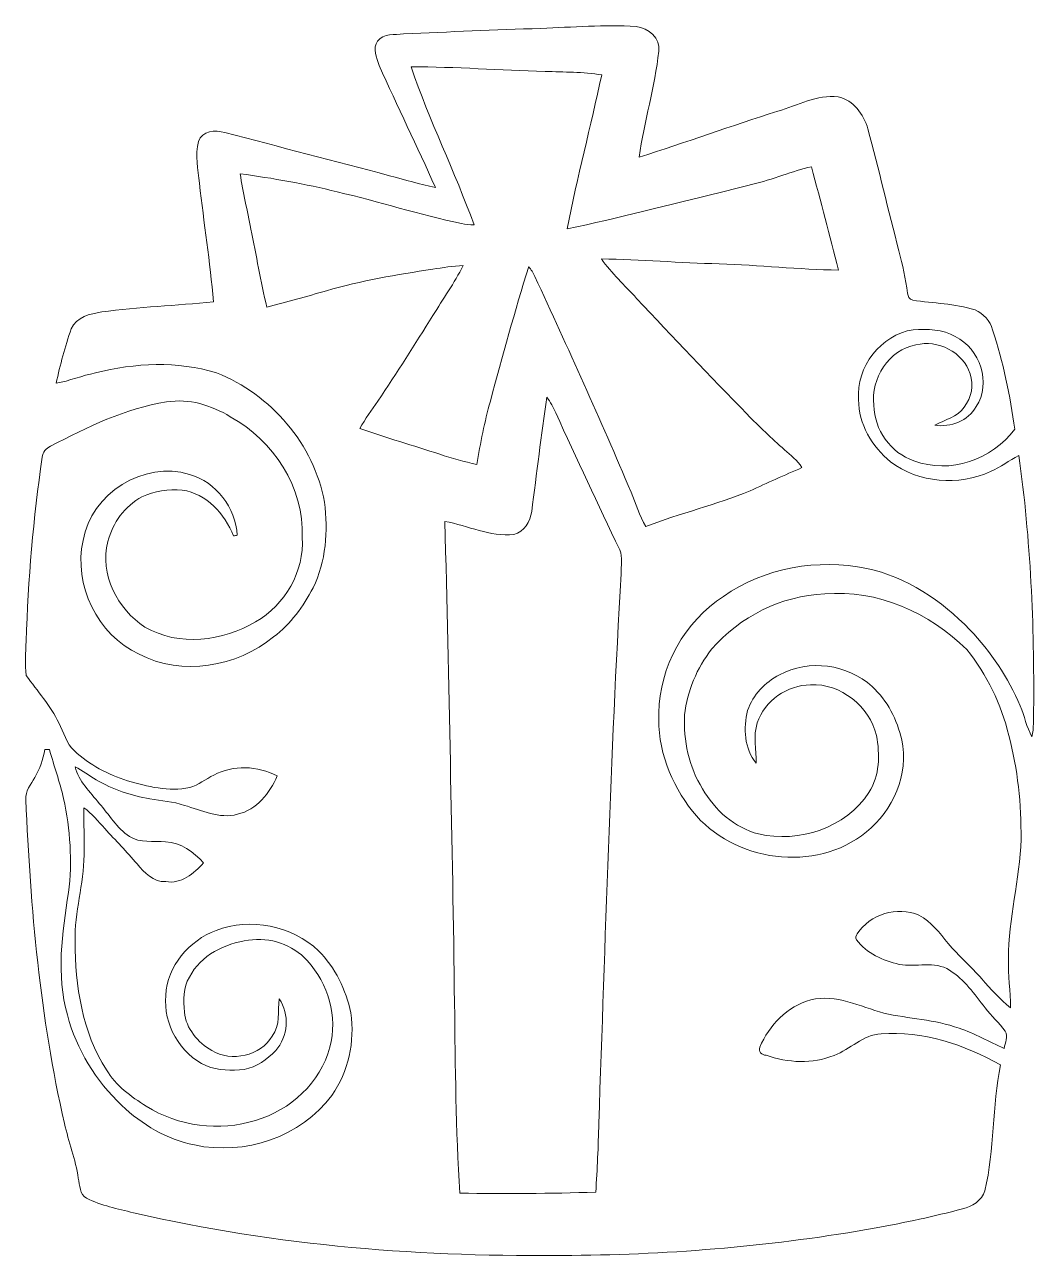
# Model space of a CAD drawing. Header units: centimetres. Extents: x -12.7 to 12.7, y -15.5 to 15.5.
import ezdxf

# ---------------------------------------------------------------- set-up
doc = ezdxf.new("R2010")
doc.units = ezdxf.units.CM
doc.header["$MEASUREMENT"] = 0
doc.layers.add('Layer 1', color=7, linetype='Continuous')

msp = doc.modelspace()

# ---------------------------------------------------------------- linework, layer by layer
at = {"layer": 'Layer 1', "color": 252, "lineweight": 9}
for points, knots in [([(0.28264, 15.37269), (1.08027, 15.40832), (1.87966, 15.469), (2.67835, 15.4242), (2.67835, 15.4242), (2.97433, 15.3741), (3.301, 15.13704), (3.24526, 14.80049), (3.24526, 14.80049), (3.14684, 13.90302), (2.87732, 13.03378), (2.75032, 12.13984), (2.75032, 12.13984), (3.91766, 12.50814), (5.06666, 12.93182), (6.23576, 13.29624), (6.23576, 13.29624), (6.73247, 13.43771), (7.21507, 13.71816), (7.74741, 13.65466), (7.74741, 13.65466), (8.13829, 13.57776), (8.38488, 13.2144), (8.49707, 12.85562), (8.49707, 12.85562), (8.76624, 11.83504), (9.01001, 10.8081), (9.27565, 9.7868), (9.27565, 9.7868), (9.36419, 9.43826), (9.44569, 9.0876), (9.4919, 8.73024), (9.4919, 8.73024), (9.50037, 8.65404), (9.53176, 8.56091), (9.62031, 8.54926), (9.62031, 8.54926), (10.14207, 8.47448), (10.67759, 8.46318), (11.18523, 8.30761), (11.18523, 8.30761), (11.39443, 8.21377), (11.57188, 8.03103), (11.62762, 7.8042), (11.62762, 7.8042), (11.89855, 6.99422), (12.06612, 6.15214), (12.18148, 5.30724), (12.18148, 5.30724), (11.61668, 4.547), (10.55447, 4.1727), (9.65312, 4.5156), (9.65312, 4.5156), (9.06857, 4.71069), (8.65405, 5.29736), (8.6477, 5.91084), (8.6477, 5.91084), (8.56268, 6.57935), (9.02024, 7.31031), (9.70251, 7.42496), (9.70251, 7.42496), (10.24226, 7.57383), (10.89878, 7.24646), (11.0607, 6.69894), (11.0607, 6.69894), (11.16477, 6.42378), (11.09457, 6.09287), (10.91183, 5.86568), (10.91183, 5.86568), (10.74356, 5.6138), (10.42747, 5.55136), (10.17982, 5.41095), (10.17982, 5.41095), (10.57422, 5.34992), (11.01625, 5.51961), (11.21487, 5.87733), (11.21487, 5.87733), (11.60857, 6.46435), (11.30835, 7.33924), (10.68887, 7.63733), (10.68887, 7.63733), (10.3742, 7.82148), (9.98896, 7.82466), (9.63619, 7.80878), (9.63619, 7.80878), (8.82268, 7.68708), (8.19262, 6.8704), (8.26071, 6.0523), (8.26071, 6.0523), (8.26, 5.44094), (8.60466, 4.87755), (9.06081, 4.49161), (9.06081, 4.49161), (9.7713, 3.95998), (10.77425, 3.87672), (11.5747, 4.24926), (11.5747, 4.24926), (11.82658, 4.3565), (12.04636, 4.52336), (12.28661, 4.65318), (12.28661, 4.65318), (12.58364, 2.53617), (12.67537, 0.39375), (12.65773, -1.74233), (12.65773, -1.74233), (12.64926, -1.9667), (12.66796, -2.19459), (12.61398, -2.41473), (12.61398, -2.41473), (12.47993, -2.1699), (12.42877, -1.89085), (12.31871, -1.63579), (12.31871, -1.63579), (12.01532, -0.93059), (11.58811, -0.27653), (11.05365, 0.27521), (11.05365, 0.27521), (10.35303, 1.00934), (9.46615, 1.59566), (8.46567, 1.8158), (8.46567, 1.8158), (7.23906, 2.06274), (5.89956, 1.84084), (4.8691, 1.11271), (4.8691, 1.11271), (3.89296, 0.48159), (3.26149, -0.6526), (3.24632, -1.81535), (3.24632, -1.81535), (3.20011, -2.70753), (3.54301, -3.59265), (4.0944, -4.28445), (4.0944, -4.28445), (5.10864, -5.55551), (7.18509, -5.85219), (8.45685, -4.80268), (8.45685, -4.80268), (9.13595, -4.26681), (9.52577, -3.35065), (9.34444, -2.49093), (9.34444, -2.49093), (9.23367, -1.98575), (8.98496, -1.50491), (8.6029, -1.15178), (8.6029, -1.15178), (7.98554, -0.59157), (7.01187, -0.45117), (6.27668, -0.85792), (6.27668, -0.85792), (5.91191, -1.04418), (5.61134, -1.36063), (5.47658, -1.75009), (5.47658, -1.75009), (5.36264, -2.19636), (5.39156, -2.70753), (5.69284, -3.07689), (5.69284, -3.07689), (5.6886, -2.74105), (5.6117, -2.39427), (5.71824, -2.06618), (5.71824, -2.06618), (5.89745, -1.50385), (6.4753, -1.11615), (7.05667, -1.10874), (7.05667, -1.10874), (7.81726, -1.06146), (8.53058, -1.65802), (8.71332, -2.37945), (8.71332, -2.37945), (8.79552, -2.85676), (8.79587, -3.39157), (8.52211, -3.81243), (8.52211, -3.81243), (7.94603, -4.70177), (6.76105, -5.08702), (5.75104, -4.85313), (5.75104, -4.85313), (5.14674, -4.69861), (4.64861, -4.2534), (4.34381, -3.71859), (4.34381, -3.71859), (3.99421, -3.17002), (3.86721, -2.50574), (3.8912, -1.86228), (3.8912, -1.86228), (3.96105, -1.26432), (4.202, -0.68788), (4.57206, -0.21374), (4.57206, -0.21374), (5.28044, 0.60647), (6.3236, 1.13141), (7.41086, 1.17409), (7.41086, 1.17409), (8.73625, 1.29545), (10.04717, 0.69502), (10.97851, -0.22291), (10.97851, -0.22291), (11.48545, -0.85016), (11.84775, -1.59452), (12.03331, -2.37945), (12.03331, -2.37945), (12.26226, -3.22788), (12.34764, -4.10947), (12.34058, -4.98647), (12.34058, -4.98647), (12.318, -5.99648), (12.0132, -6.97614), (12.02978, -7.98932), (12.02978, -7.98932), (11.99803, -8.39995), (12.09187, -8.8067), (12.07776, -9.21628), (12.07776, -9.21628), (11.80965, -9.0025), (11.57435, -8.75238), (11.3528, -8.49168), (11.3528, -8.49168), (11.08892, -8.18017), (10.77284, -7.91806), (10.51284, -7.60303), (10.51284, -7.60303), (10.292, -7.34409), (10.08774, -7.05199), (9.77624, -6.89395), (9.77624, -6.89395), (9.23437, -6.65723), (8.54787, -6.86502), (8.22825, -7.36279), (8.22825, -7.36279), (8.20356, -7.40688), (8.16369, -7.46156), (8.20849, -7.50778), (8.20849, -7.50778), (8.4572, -7.85315), (8.87912, -8.03624), (9.28341, -8.12726), (9.28341, -8.12726), (9.70074, -8.21157), (10.16817, -8.02777), (10.54671, -8.27683), (10.54671, -8.27683), (10.92241, -8.50508), (11.17183, -8.88008), (11.43994, -9.21805), (11.43994, -9.21805), (11.59692, -9.42301), (11.79025, -9.59728), (11.94194, -9.80683), (11.94194, -9.80683), (12.02026, -9.94159), (11.93877, -10.09717), (11.91795, -10.23652), (11.91795, -10.23652), (11.53519, -10.07882), (11.18206, -9.85551), (10.78448, -9.73275), (10.78448, -9.73275), (10.17699, -9.50768), (9.52259, -9.49462), (8.89606, -9.35385), (8.89606, -9.35385), (8.29986, -9.18594), (7.69626, -8.86703), (7.06161, -9.01977), (7.06161, -9.01977), (6.47389, -9.18065), (6.01457, -9.65796), (5.78138, -10.209), (5.78138, -10.209), (5.73517, -10.30989), (5.83183, -10.40902), (5.93766, -10.41149), (5.93766, -10.41149), (6.48341, -10.5967), (7.10536, -10.64186), (7.64617, -10.41361), (7.64617, -10.41361), (8.05504, -10.26367), (8.36901, -9.89362), (8.82515, -9.87068), (8.82515, -9.87068), (9.87431, -9.79448), (10.91712, -10.14338), (11.82447, -10.64997), (11.82447, -10.64997), (11.61456, -11.69349), (11.67947, -12.77405), (11.43288, -13.81192), (11.43288, -13.81192), (11.35739, -14.06204), (11.11256, -14.21726), (10.86773, -14.26806), (10.86773, -14.26806), (10.15301, -14.45962), (9.42805, -14.6099), (8.70132, -14.74713), (8.70132, -14.74713), (6.17967, -15.19198), (3.61956, -15.4167), (1.05981, -15.43434), (1.05981, -15.43434), (-2.62919, -15.48479), (-6.34218, -15.20751), (-9.94122, -14.36507), (-9.94122, -14.36507), (-10.34091, -14.26453), (-10.75296, -14.1848), (-11.12549, -14.00206), (-11.12549, -14.00206), (-11.304, -13.90435), (-11.28671, -13.66798), (-11.33116, -13.4983), (-11.33116, -13.4983), (-11.39643, -13.02734), (-11.57669, -12.58319), (-11.67759, -12.12035), (-11.67759, -12.12035), (-12.29354, -9.45476), (-12.53061, -6.71756), (-12.64879, -3.98987), (-12.64879, -3.98987), (-12.66889, -3.77857), (-12.51614, -3.61029), (-12.42654, -3.43214), (-12.42654, -3.43214), (-12.29283, -3.21941), (-12.21769, -2.97776), (-12.16971, -2.73258), (-12.16971, -2.73258), (-12.14184, -2.73258), (-12.08575, -2.73187), (-12.05753, -2.73152), (-12.05753, -2.73152), (-11.94182, -3.14286), (-11.79365, -3.54538), (-11.70405, -3.96413), (-11.70405, -3.96413), (-11.53154, -4.73635), (-11.47756, -5.54034), (-11.57775, -6.32668), (-11.57775, -6.32668), (-11.73403, -7.3388), (-11.89243, -8.39396), (-11.60245, -9.39761), (-11.60245, -9.39761), (-11.38302, -10.2665), (-10.88807, -11.05531), (-10.23896, -11.66879), (-10.23896, -11.66879), (-9.73061, -12.15033), (-9.10725, -12.5271), (-8.41439, -12.66363), (-8.41439, -12.66363), (-7.15815, -12.9335), (-5.73505, -12.46783), (-4.9674, -11.41726), (-4.9674, -11.41726), (-4.54795, -10.82424), (-4.37968, -10.06436), (-4.4908, -9.34822), (-4.4908, -9.34822), (-4.60581, -8.76649), (-4.88062, -8.20945), (-5.29831, -7.78612), (-5.29831, -7.78612), (-5.97458, -7.16382), (-7.00752, -6.93416), (-7.87041, -7.27741), (-7.87041, -7.27741), (-8.54598, -7.52401), (-9.10337, -8.17277), (-9.13336, -8.9076), (-9.13336, -8.9076), (-9.20285, -9.62762), (-8.77952, -10.38151), (-8.11348, -10.67325), (-8.11348, -10.67325), (-7.81432, -10.79496), (-7.482, -10.79673), (-7.16486, -10.76674), (-7.16486, -10.76674), (-6.85618, -10.70712), (-6.59159, -10.50992), (-6.37146, -10.29472), (-6.37146, -10.29472), (-6.06772, -9.94336), (-6.01692, -9.37856), (-6.28714, -8.99368), (-6.28714, -8.99368), (-6.32313, -9.30377), (-6.25293, -9.66043), (-6.4593, -9.92677), (-6.4593, -9.92677), (-6.75528, -10.43231), (-7.48483, -10.58471), (-7.98048, -10.2919), (-7.98048, -10.2919), (-8.3322, -10.0887), (-8.62536, -9.74192), (-8.66839, -9.326), (-8.66839, -9.326), (-8.68674, -9.03143), (-8.70826, -8.7044), (-8.53963, -8.44546), (-8.53963, -8.44546), (-8.25741, -7.89795), (-7.64781, -7.59456), (-7.05514, -7.52401), (-7.05514, -7.52401), (-6.51963, -7.43758), (-5.94742, -7.6309), (-5.58159, -8.03342), (-5.58159, -8.03342), (-5.06054, -8.61021), (-4.80654, -9.44594), (-5.01326, -10.20722), (-5.01326, -10.20722), (-5.24504, -11.10011), (-6.00669, -11.79015), (-6.87769, -12.04485), (-6.87769, -12.04485), (-7.78927, -12.33202), (-8.81727, -12.19549), (-9.62619, -11.68961), (-9.62619, -11.68961), (-10.00331, -11.44548), (-10.39454, -11.17808), (-10.61926, -10.77697), (-10.61926, -10.77697), (-11.23979, -9.83047), (-11.40595, -8.66241), (-11.41159, -7.55188), (-11.41159, -7.55188), (-11.43488, -6.81775), (-11.18723, -6.11148), (-11.18546, -5.37982), (-11.18546, -5.37982), (-11.16677, -4.98401), (-11.20346, -4.5889), (-11.19181, -4.19377), (-11.19181, -4.19377), (-10.98861, -4.33983), (-10.83304, -4.5381), (-10.66335, -4.71942), (-10.66335, -4.71942), (-10.39736, -5.01786), (-10.10914, -5.29657), (-9.85655, -5.60701), (-9.85655, -5.60701), (-9.67099, -5.82009), (-9.44909, -6.07197), (-9.13477, -6.04798), (-9.13477, -6.04798), (-8.74777, -6.12171), (-8.42815, -5.84196), (-8.18438, -5.58091), (-8.18438, -5.58091), (-8.43697, -5.3128), (-8.752, -5.05456), (-9.14041, -5.05174), (-9.14041, -5.05174), (-9.43957, -5.01293), (-9.78176, -5.09478), (-10.0474, -4.9131), (-10.0474, -4.9131), (-10.37055, -4.71202), (-10.55611, -4.36135), (-10.80517, -4.08512), (-10.80517, -4.08512), (-11.02883, -3.79831), (-11.3294, -3.53656), (-11.40983, -3.1665), (-11.40983, -3.1665), (-11.22251, -3.25681), (-11.06305, -3.39333), (-10.88102, -3.49317), (-10.88102, -3.49317), (-10.46756, -3.73623), (-10.00507, -3.88863), (-9.53446, -3.97365), (-9.53446, -3.97365), (-9.24413, -4.02022), (-8.94709, -4.03539), (-8.66769, -4.13521), (-8.66769, -4.13521), (-8.23518, -4.25587), (-7.7928, -4.48588), (-7.33525, -4.35747), (-7.33525, -4.35747), (-6.85371, -4.2474), (-6.51751, -3.83289), (-6.33865, -3.39439), (-6.33865, -3.39439), (-6.82795, -3.14357), (-7.44249, -3.10864), (-7.93179, -3.37605), (-7.93179, -3.37605), (-8.1357, -3.472), (-8.31279, -3.62652), (-8.53187, -3.68931), (-8.53187, -3.68931), (-9.06033, -3.79197), (-9.59303, -3.66779), (-10.0982, -3.51786), (-10.0982, -3.51786), (-10.58433, -3.35876), (-11.05141, -3.11746), (-11.42853, -2.76856), (-11.42853, -2.76856), (-11.6342, -2.58265), (-11.69382, -2.30043), (-11.81835, -2.06406), (-11.81835, -2.06406), (-12.03248, -1.62909), (-12.35633, -1.26573), (-12.63856, -0.87662), (-12.63856, -0.87662), (-12.67807, -0.59087), (-12.65231, -0.30229), (-12.64208, -0.01547), (-12.64208, -0.01547), (-12.58846, 1.5304), (-12.46287, 3.07486), (-12.23745, 4.60556), (-12.23745, 4.60556), (-12.23039, 4.73503), (-12.13867, 4.83204), (-12.02578, 4.8839), (-12.02578, 4.8839), (-11.10362, 5.36227), (-10.14936, 5.83605), (-9.11219, 5.99409), (-9.11219, 5.99409), (-8.55092, 6.09358), (-7.99106, 5.90943), (-7.51375, 5.62509), (-7.51375, 5.62509), (-6.44096, 5.02607), (-5.64862, 3.84956), (-5.70824, 2.59367), (-5.70824, 2.59367), (-5.65426, 1.73818), (-6.1351, 0.89505), (-6.87805, 0.47736), (-6.87805, 0.47736), (-7.69579, -0.01618), (-8.80845, -0.15659), (-9.65758, 0.3426), (-9.65758, 0.3426), (-10.34162, 0.78851), (-10.80764, 1.67186), (-10.58539, 2.48889), (-10.58539, 2.48889), (-10.46544, 2.95809), (-10.16629, 3.38495), (-9.73202, 3.61249), (-9.73202, 3.61249), (-9.42016, 3.76383), (-9.06492, 3.80264), (-8.72308, 3.78218), (-8.72308, 3.78218), (-8.10571, 3.6954), (-7.65874, 3.18387), (-7.43156, 2.63389), (-7.43156, 2.63389), (-7.40898, 2.63706), (-7.36382, 2.64341), (-7.34089, 2.64659), (-7.34089, 2.64659), (-7.38534, 3.33591), (-7.86477, 3.98644), (-8.53787, 4.17482), (-8.53787, 4.17482), (-9.68228, 4.53148), (-11.01119, 3.69328), (-11.21192, 2.51888), (-11.21192, 2.51888), (-11.45463, 1.39811), (-10.85738, 0.14469), (-9.80681, -0.33581), (-9.80681, -0.33581), (-8.72484, -0.90942), (-7.35571, -0.6526), (-6.42543, 0.0953), (-6.42543, 0.0953), (-6.00139, 0.4195), (-5.67825, 0.8573), (-5.43554, 1.32931), (-5.43554, 1.32931), (-5.10851, 1.99007), (-5.05595, 2.75524), (-5.14873, 3.47738), (-5.14873, 3.47738), (-5.41155, 4.93188), (-6.49423, 6.18777), (-7.86124, 6.72611), (-7.86124, 6.72611), (-8.84549, 7.02738), (-9.91017, 6.97482), (-10.90007, 6.7247), (-10.90007, 6.7247), (-11.23379, 6.65591), (-11.55094, 6.52397), (-11.88679, 6.46399), (-11.88679, 6.46399), (-11.79013, 6.92613), (-11.66066, 7.38086), (-11.51108, 7.82854), (-11.51108, 7.82854), (-11.38302, 8.12875), (-11.03306, 8.20883), (-10.74343, 8.25505), (-10.74343, 8.25505), (-9.8121, 8.38346), (-8.87018, 8.40851), (-7.93603, 8.51221), (-7.93603, 8.51221), (-8.02387, 9.50635), (-8.17839, 10.49307), (-8.28916, 11.48473), (-8.28916, 11.48473), (-8.32303, 11.8301), (-8.40522, 12.19275), (-8.31526, 12.53459), (-8.31526, 12.53459), (-8.21508, 12.81294), (-7.89581, 12.82493), (-7.65169, 12.76002), (-7.65169, 12.76002), (-6.27303, 12.39736), (-4.89156, 12.04423), (-3.51431, 11.67558), (-3.51431, 11.67558), (-3.13119, 11.57645), (-2.75266, 11.45615), (-2.36426, 11.37854), (-2.36426, 11.37854), (-2.8204, 12.40759), (-3.32028, 13.41689), (-3.77431, 14.447), (-3.77431, 14.447), (-3.83428, 14.63891), (-3.94541, 14.86857), (-3.81629, 15.05554), (-3.81629, 15.05554), (-3.6653, 15.25416), (-3.38273, 15.209), (-3.16471, 15.23828), (-3.16471, 15.23828), (-2.01536, 15.28097), (-0.86742, 15.35011), (0.28264, 15.37269), (0.28264, 15.37269), (0.28264, 15.37269), (0.28264, 15.37269), (0.28264, 15.37269)], [0, 0, 0, 0, 0.00606061, 0.00606061, 0.00606061, 0.00606061, 0.01212121, 0.01212121, 0.01212121, 0.01212121, 0.01818182, 0.01818182, 0.01818182, 0.01818182, 0.02424242, 0.02424242, 0.02424242, 0.02424242, 0.03030303, 0.03030303, 0.03030303, 0.03030303, 0.03636364, 0.03636364, 0.03636364, 0.03636364, 0.04242424, 0.04242424, 0.04242424, 0.04242424, 0.04848485, 0.04848485, 0.04848485, 0.04848485, 0.05454545, 0.05454545, 0.05454545, 0.05454545, 0.06060606, 0.06060606, 0.06060606, 0.06060606, 0.06666667, 0.06666667, 0.06666667, 0.06666667, 0.07272727, 0.07272727, 0.07272727, 0.07272727, 0.07878788, 0.07878788, 0.07878788, 0.07878788, 0.08484848, 0.08484848, 0.08484848, 0.08484848, 0.09090909, 0.09090909, 0.09090909, 0.09090909, 0.0969697, 0.0969697, 0.0969697, 0.0969697, 0.1030303, 0.1030303, 0.1030303, 0.1030303, 0.10909091, 0.10909091, 0.10909091, 0.10909091, 0.11515152, 0.11515152, 0.11515152, 0.11515152, 0.12121212, 0.12121212, 0.12121212, 0.12121212, 0.12727273, 0.12727273, 0.12727273, 0.12727273, 0.13333333, 0.13333333, 0.13333333, 0.13333333, 0.13939394, 0.13939394, 0.13939394, 0.13939394, 0.14545455, 0.14545455, 0.14545455, 0.14545455, 0.15151515, 0.15151515, 0.15151515, 0.15151515, 0.15757576, 0.15757576, 0.15757576, 0.15757576, 0.16363636, 0.16363636, 0.16363636, 0.16363636, 0.16969697, 0.16969697, 0.16969697, 0.16969697, 0.17575758, 0.17575758, 0.17575758, 0.17575758, 0.18181818, 0.18181818, 0.18181818, 0.18181818, 0.18787879, 0.18787879, 0.18787879, 0.18787879, 0.19393939, 0.19393939, 0.19393939, 0.19393939, 0.2, 0.2, 0.2, 0.2, 0.20606061, 0.20606061, 0.20606061, 0.20606061, 0.21212121, 0.21212121, 0.21212121, 0.21212121, 0.21818182, 0.21818182, 0.21818182, 0.21818182, 0.22424242, 0.22424242, 0.22424242, 0.22424242, 0.23030303, 0.23030303, 0.23030303, 0.23030303, 0.23636364, 0.23636364, 0.23636364, 0.23636364, 0.24242424, 0.24242424, 0.24242424, 0.24242424, 0.24848485, 0.24848485, 0.24848485, 0.24848485, 0.25454545, 0.25454545, 0.25454545, 0.25454545, 0.26060606, 0.26060606, 0.26060606, 0.26060606, 0.26666667, 0.26666667, 0.26666667, 0.26666667, 0.27272727, 0.27272727, 0.27272727, 0.27272727, 0.27878788, 0.27878788, 0.27878788, 0.27878788, 0.28484848, 0.28484848, 0.28484848, 0.28484848, 0.29090909, 0.29090909, 0.29090909, 0.29090909, 0.2969697, 0.2969697, 0.2969697, 0.2969697, 0.3030303, 0.3030303, 0.3030303, 0.3030303, 0.30909091, 0.30909091, 0.30909091, 0.30909091, 0.31515152, 0.31515152, 0.31515152, 0.31515152, 0.32121212, 0.32121212, 0.32121212, 0.32121212, 0.32727273, 0.32727273, 0.32727273, 0.32727273, 0.33333333, 0.33333333, 0.33333333, 0.33333333, 0.33939394, 0.33939394, 0.33939394, 0.33939394, 0.34545455, 0.34545455, 0.34545455, 0.34545455, 0.35151515, 0.35151515, 0.35151515, 0.35151515, 0.35757576, 0.35757576, 0.35757576, 0.35757576, 0.36363636, 0.36363636, 0.36363636, 0.36363636, 0.36969697, 0.36969697, 0.36969697, 0.36969697, 0.37575758, 0.37575758, 0.37575758, 0.37575758, 0.38181818, 0.38181818, 0.38181818, 0.38181818, 0.38787879, 0.38787879, 0.38787879, 0.38787879, 0.39393939, 0.39393939, 0.39393939, 0.39393939, 0.4, 0.4, 0.4, 0.4, 0.40606061, 0.40606061, 0.40606061, 0.40606061, 0.41212121, 0.41212121, 0.41212121, 0.41212121, 0.41818182, 0.41818182, 0.41818182, 0.41818182, 0.42424242, 0.42424242, 0.42424242, 0.42424242, 0.43030303, 0.43030303, 0.43030303, 0.43030303, 0.43636364, 0.43636364, 0.43636364, 0.43636364, 0.44242424, 0.44242424, 0.44242424, 0.44242424, 0.44848485, 0.44848485, 0.44848485, 0.44848485, 0.45454545, 0.45454545, 0.45454545, 0.45454545, 0.46060606, 0.46060606, 0.46060606, 0.46060606, 0.46666667, 0.46666667, 0.46666667, 0.46666667, 0.47272727, 0.47272727, 0.47272727, 0.47272727, 0.47878788, 0.47878788, 0.47878788, 0.47878788, 0.48484848, 0.48484848, 0.48484848, 0.48484848, 0.49090909, 0.49090909, 0.49090909, 0.49090909, 0.4969697, 0.4969697, 0.4969697, 0.4969697, 0.5030303, 0.5030303, 0.5030303, 0.5030303, 0.50909091, 0.50909091, 0.50909091, 0.50909091, 0.51515152, 0.51515152, 0.51515152, 0.51515152, 0.52121212, 0.52121212, 0.52121212, 0.52121212, 0.52727273, 0.52727273, 0.52727273, 0.52727273, 0.53333333, 0.53333333, 0.53333333, 0.53333333, 0.53939394, 0.53939394, 0.53939394, 0.53939394, 0.54545455, 0.54545455, 0.54545455, 0.54545455, 0.55151515, 0.55151515, 0.55151515, 0.55151515, 0.55757576, 0.55757576, 0.55757576, 0.55757576, 0.56363636, 0.56363636, 0.56363636, 0.56363636, 0.56969697, 0.56969697, 0.56969697, 0.56969697, 0.57575758, 0.57575758, 0.57575758, 0.57575758, 0.58181818, 0.58181818, 0.58181818, 0.58181818, 0.58787879, 0.58787879, 0.58787879, 0.58787879, 0.59393939, 0.59393939, 0.59393939, 0.59393939, 0.6, 0.6, 0.6, 0.6, 0.60606061, 0.60606061, 0.60606061, 0.60606061, 0.61212121, 0.61212121, 0.61212121, 0.61212121, 0.61818182, 0.61818182, 0.61818182, 0.61818182, 0.62424242, 0.62424242, 0.62424242, 0.62424242, 0.63030303, 0.63030303, 0.63030303, 0.63030303, 0.63636364, 0.63636364, 0.63636364, 0.63636364, 0.64242424, 0.64242424, 0.64242424, 0.64242424, 0.64848485, 0.64848485, 0.64848485, 0.64848485, 0.65454545, 0.65454545, 0.65454545, 0.65454545, 0.66060606, 0.66060606, 0.66060606, 0.66060606, 0.66666667, 0.66666667, 0.66666667, 0.66666667, 0.67272727, 0.67272727, 0.67272727, 0.67272727, 0.67878788, 0.67878788, 0.67878788, 0.67878788, 0.68484848, 0.68484848, 0.68484848, 0.68484848, 0.69090909, 0.69090909, 0.69090909, 0.69090909, 0.6969697, 0.6969697, 0.6969697, 0.6969697, 0.7030303, 0.7030303, 0.7030303, 0.7030303, 0.70909091, 0.70909091, 0.70909091, 0.70909091, 0.71515152, 0.71515152, 0.71515152, 0.71515152, 0.72121212, 0.72121212, 0.72121212, 0.72121212, 0.72727273, 0.72727273, 0.72727273, 0.72727273, 0.73333333, 0.73333333, 0.73333333, 0.73333333, 0.73939394, 0.73939394, 0.73939394, 0.73939394, 0.74545455, 0.74545455, 0.74545455, 0.74545455, 0.75151515, 0.75151515, 0.75151515, 0.75151515, 0.75757576, 0.75757576, 0.75757576, 0.75757576, 0.76363636, 0.76363636, 0.76363636, 0.76363636, 0.76969697, 0.76969697, 0.76969697, 0.76969697, 0.77575758, 0.77575758, 0.77575758, 0.77575758, 0.78181818, 0.78181818, 0.78181818, 0.78181818, 0.78787879, 0.78787879, 0.78787879, 0.78787879, 0.79393939, 0.79393939, 0.79393939, 0.79393939, 0.8, 0.8, 0.8, 0.8, 0.80606061, 0.80606061, 0.80606061, 0.80606061, 0.81212121, 0.81212121, 0.81212121, 0.81212121, 0.81818182, 0.81818182, 0.81818182, 0.81818182, 0.82424242, 0.82424242, 0.82424242, 0.82424242, 0.83030303, 0.83030303, 0.83030303, 0.83030303, 0.83636364, 0.83636364, 0.83636364, 0.83636364, 0.84242424, 0.84242424, 0.84242424, 0.84242424, 0.84848485, 0.84848485, 0.84848485, 0.84848485, 0.85454545, 0.85454545, 0.85454545, 0.85454545, 0.86060606, 0.86060606, 0.86060606, 0.86060606, 0.86666667, 0.86666667, 0.86666667, 0.86666667, 0.87272727, 0.87272727, 0.87272727, 0.87272727, 0.87878788, 0.87878788, 0.87878788, 0.87878788, 0.88484848, 0.88484848, 0.88484848, 0.88484848, 0.89090909, 0.89090909, 0.89090909, 0.89090909, 0.8969697, 0.8969697, 0.8969697, 0.8969697, 0.9030303, 0.9030303, 0.9030303, 0.9030303, 0.90909091, 0.90909091, 0.90909091, 0.90909091, 0.91515152, 0.91515152, 0.91515152, 0.91515152, 0.92121212, 0.92121212, 0.92121212, 0.92121212, 0.92727273, 0.92727273, 0.92727273, 0.92727273, 0.93333333, 0.93333333, 0.93333333, 0.93333333, 0.93939394, 0.93939394, 0.93939394, 0.93939394, 0.94545455, 0.94545455, 0.94545455, 0.94545455, 0.95151515, 0.95151515, 0.95151515, 0.95151515, 0.95757576, 0.95757576, 0.95757576, 0.95757576, 0.96363636, 0.96363636, 0.96363636, 0.96363636, 0.96969697, 0.96969697, 0.96969697, 0.96969697, 0.97575758, 0.97575758, 0.97575758, 0.97575758, 0.98181818, 0.98181818, 0.98181818, 0.98181818, 0.98787879, 0.98787879, 0.98787879, 0.98787879, 1, 1, 1, 1]), ([(-2.97597, 14.41067), (-2.5163, 13.06059), (-1.87531, 11.78071), (-1.39447, 10.43909), (-1.39447, 10.43909), (-1.4996, 10.44403), (-1.60437, 10.45567), (-1.70703, 10.47613), (-1.70703, 10.47613), (-2.76113, 10.69098), (-3.78489, 11.02753), (-4.83194, 11.2713), (-4.83194, 11.2713), (-5.63345, 11.46744), (-6.4466, 11.61561), (-7.26469, 11.72285), (-7.26469, 11.72285), (-7.20613, 11.25542), (-7.07772, 10.79999), (-6.99834, 10.33573), (-6.99834, 10.33573), (-6.86288, 9.68132), (-6.74717, 9.02234), (-6.59759, 8.37076), (-6.59759, 8.37076), (-6.09841, 8.50905), (-5.59746, 8.64028), (-5.10075, 8.78704), (-5.10075, 8.78704), (-4.22869, 9.04386), (-3.3291, 9.18814), (-2.43234, 9.32926), (-2.43234, 9.32926), (-2.17834, 9.36524), (-1.92434, 9.41498), (-1.66681, 9.4178), (-1.66681, 9.4178), (-1.88695, 8.98071), (-2.17481, 8.58207), (-2.42705, 8.16368), (-2.42705, 8.16368), (-2.88672, 7.44719), (-3.32275, 6.71517), (-3.81241, 6.01844), (-3.81241, 6.01844), (-3.96869, 5.79301), (-4.1292, 5.56935), (-4.25761, 5.32629), (-4.25761, 5.32629), (-3.5958, 5.09486), (-2.92129, 4.90225), (-2.2556, 4.68141), (-2.2556, 4.68141), (-1.95009, 4.58016), (-1.64071, 4.49055), (-1.32462, 4.42776), (-1.32462, 4.42776), (-1.2329, 4.96151), (-1.12918, 5.4935), (-0.98348, 6.01526), (-0.98348, 6.01526), (-0.68186, 7.14768), (-0.36648, 8.27692), (-0.01899, 9.39627), (-0.01899, 9.39627), (0.03816, 9.31725), (0.09214, 9.23506), (0.13376, 9.14616), (0.13376, 9.14616), (0.96032, 7.34982), (1.78547, 5.55206), (2.54853, 3.7275), (2.54853, 3.7275), (2.666, 3.43822), (2.76161, 3.13801), (2.91859, 2.86672), (2.91859, 2.86672), (3.77972, 3.19868), (4.68177, 3.41353), (5.53691, 3.76242), (5.53691, 3.76242), (5.96765, 3.96527), (6.40333, 4.15648), (6.84007, 4.34627), (6.84007, 4.34627), (6.73494, 4.53183), (6.55291, 4.65283), (6.40016, 4.795), (6.40016, 4.795), (6.07313, 5.07827), (5.76269, 5.37991), (5.46071, 5.6893), (5.46071, 5.6893), (4.52867, 6.65097), (3.59734, 7.61335), (2.68823, 8.59653), (2.68823, 8.59653), (2.38837, 8.92215), (2.06205, 9.22695), (1.8024, 9.58677), (1.8024, 9.58677), (2.78983, 9.57161), (3.77549, 9.488), (4.76291, 9.46261), (4.76291, 9.46261), (5.76198, 9.42909), (6.75893, 9.32079), (7.75835, 9.30738), (7.75835, 9.30738), (7.53963, 10.17134), (7.30574, 11.03176), (7.08313, 11.89466), (7.08313, 11.89466), (6.83196, 11.86291), (6.59736, 11.76025), (6.35782, 11.68616), (6.35782, 11.68616), (5.84382, 11.50731), (5.31184, 11.38842), (4.78584, 11.25295), (4.78584, 11.25295), (3.50561, 10.94815), (2.23244, 10.60913), (0.94409, 10.34173), (0.94409, 10.34173), (1.19915, 11.63713), (1.53535, 12.91524), (1.81193, 14.20641), (1.81193, 14.20641), (1.34168, 14.29037), (0.86331, 14.27308), (0.38847, 14.29531), (0.38847, 14.29531), (-0.73336, 14.32424), (-1.85343, 14.40996), (-2.97597, 14.41067), (-2.97597, 14.41067), (-2.97597, 14.41067), (-2.97597, 14.41067), (-2.97597, 14.41067)], [0, 0, 0, 0, 0.02777778, 0.02777778, 0.02777778, 0.02777778, 0.05555556, 0.05555556, 0.05555556, 0.05555556, 0.08333333, 0.08333333, 0.08333333, 0.08333333, 0.11111111, 0.11111111, 0.11111111, 0.11111111, 0.13888889, 0.13888889, 0.13888889, 0.13888889, 0.16666667, 0.16666667, 0.16666667, 0.16666667, 0.19444444, 0.19444444, 0.19444444, 0.19444444, 0.22222222, 0.22222222, 0.22222222, 0.22222222, 0.25, 0.25, 0.25, 0.25, 0.27777778, 0.27777778, 0.27777778, 0.27777778, 0.30555556, 0.30555556, 0.30555556, 0.30555556, 0.33333333, 0.33333333, 0.33333333, 0.33333333, 0.36111111, 0.36111111, 0.36111111, 0.36111111, 0.38888889, 0.38888889, 0.38888889, 0.38888889, 0.41666667, 0.41666667, 0.41666667, 0.41666667, 0.44444444, 0.44444444, 0.44444444, 0.44444444, 0.47222222, 0.47222222, 0.47222222, 0.47222222, 0.5, 0.5, 0.5, 0.5, 0.52777778, 0.52777778, 0.52777778, 0.52777778, 0.55555556, 0.55555556, 0.55555556, 0.55555556, 0.58333333, 0.58333333, 0.58333333, 0.58333333, 0.61111111, 0.61111111, 0.61111111, 0.61111111, 0.63888889, 0.63888889, 0.63888889, 0.63888889, 0.66666667, 0.66666667, 0.66666667, 0.66666667, 0.69444444, 0.69444444, 0.69444444, 0.69444444, 0.72222222, 0.72222222, 0.72222222, 0.72222222, 0.75, 0.75, 0.75, 0.75, 0.77777778, 0.77777778, 0.77777778, 0.77777778, 0.80555556, 0.80555556, 0.80555556, 0.80555556, 0.83333333, 0.83333333, 0.83333333, 0.83333333, 0.86111111, 0.86111111, 0.86111111, 0.86111111, 0.88888889, 0.88888889, 0.88888889, 0.88888889, 0.91666667, 0.91666667, 0.91666667, 0.91666667, 0.94444444, 0.94444444, 0.94444444, 0.94444444, 1, 1, 1, 1]), ([(0.4368, 6.11298), (0.29357, 5.15907), (0.17751, 4.20057), (0.05333, 3.24384), (0.05333, 3.24384), (0.01382, 2.99548), (-0.13011, 2.73337), (-0.39258, 2.66916), (-0.39258, 2.66916), (-0.99477, 2.59789), (-1.5444, 2.89424), (-2.12366, 2.99337), (-2.12366, 2.99337), (-2.03264, -1.03854), (-1.93563, -5.07044), (-1.88413, -9.10268), (-1.88413, -9.10268), (-1.8619, -10.69301), (-1.85484, -12.2851), (-1.74795, -13.87295), (-1.74795, -13.87295), (-0.61166, -13.89447), (0.52535, -13.88141), (1.66094, -13.84896), (1.66094, -13.84896), (1.70327, -13.27217), (1.72409, -12.69432), (1.73855, -12.11682), (1.73855, -12.11682), (1.90224, -7.51801), (2.03065, -2.91743), (2.29876, 1.6768), (2.29876, 1.6768), (2.29029, 1.87541), (2.34497, 2.09167), (2.26525, 2.2818), (2.26525, 2.2818), (1.7128, 3.42023), (1.1861, 4.57099), (0.6587, 5.72104), (0.6587, 5.72104), (0.59167, 5.85545), (0.52464, 5.99057), (0.4368, 6.11298)], [0, 0, 0, 0, 0.08333333, 0.08333333, 0.08333333, 0.08333333, 0.16666667, 0.16666667, 0.16666667, 0.16666667, 0.25, 0.25, 0.25, 0.25, 0.33333333, 0.33333333, 0.33333333, 0.33333333, 0.41666667, 0.41666667, 0.41666667, 0.41666667, 0.5, 0.5, 0.5, 0.5, 0.58333333, 0.58333333, 0.58333333, 0.58333333, 0.66666667, 0.66666667, 0.66666667, 0.66666667, 0.75, 0.75, 0.75, 0.75, 0.83333333, 0.83333333, 0.83333333, 0.83333333, 1, 1, 1, 1])]:
    msp.add_open_spline(points, degree=3, knots=knots, dxfattribs=at)

doc.saveas('drawing.dxf')
